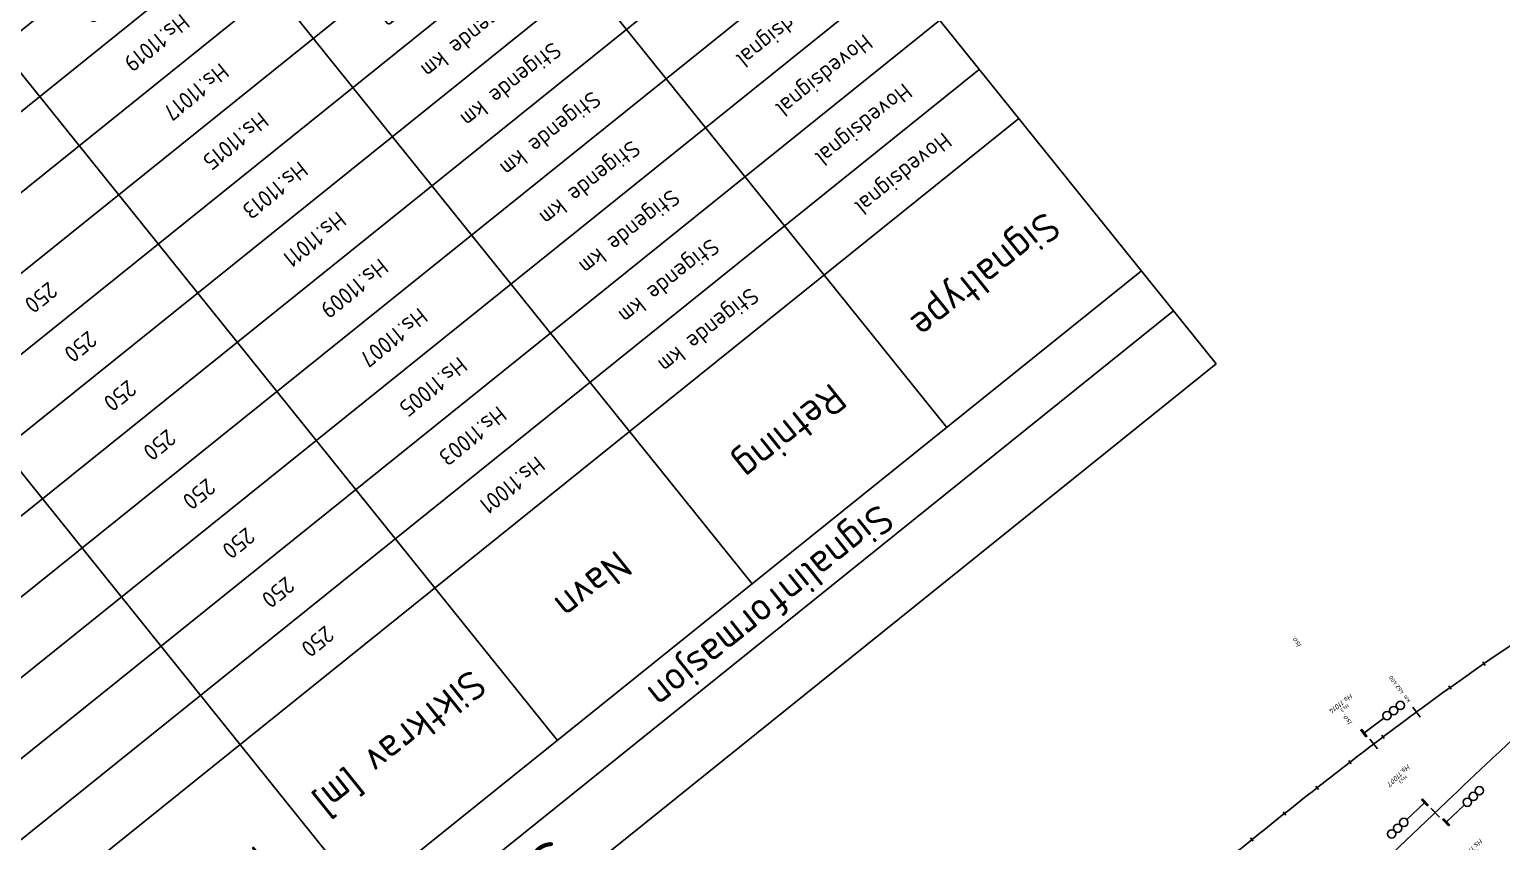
# Model space of a CAD drawing. Header units: metres. Extents: x 304105 to 305280, y 6702571 to 6703615.
# Drawn here: x 304696.5 to 305050.1, y 6703185.8 to 6703381 of the extents above; entities that cross this region are included whole.
import ezdxf
from ezdxf.enums import TextEntityAlignment as Align

# ---------------------------------------------------------------- set-up
doc = ezdxf.new("R2010")
doc.units = ezdxf.units.M
for name, color, linetype in [('JBTFE__INNSETTINGSPUNKT', 62, 'Continuous'), ('JBTFE_TABELLER', 7, 'Continuous'), ('JBTOB_KO_SPO', 2, 'Continuous'), ('JBTSI__INFO', 4, 'Continuous'), ('JBTSI__NAVN', 2, 'Continuous'), ('JBTSI_SA_SIG', 2, 'Continuous'), ('JBTSI_SA_SKJ', 2, 'Continuous')]:
    doc.layers.add(name, color=color, linetype=linetype)
doc.layers.add('JBTFE_ANNOTATIONS_MILEAGE', color=2, linetype='Continuous', true_color=0xffff00)
doc.styles.add('ISO', font='iso3098.shx')
doc.styles.add('RC-STANDARD', font='iso3098.shx')

# ---------------------------------------------------------------- blocks, each defined once
blk = doc.blocks.new('*Z55', base_point=(304770.23, 6702976.87))
at = {"color": 0}
for p, q in [((305045.67, 6703228.97), (305046.24, 6703228.15)), ((305037.49, 6703223.21), (305038.07, 6703222.4)), ((305028.79, 6703218.14), (305030.57, 6703215.73)), ((305021.37, 6703211.35), (305021.97, 6703210.55)), ((305013.42, 6703205.28), (305014.03, 6703204.49)), ((305005.52, 6703199.13), (305006.14, 6703198.34)), ((304997.68, 6703192.93), (304998.3, 6703192.14)), ((304989.86, 6703186.69), (304990.49, 6703185.91))]:
    blk.add_line(p, q, dxfattribs=at)
at = {"color": 0, "insert": (305027.9, 6703219.35), "char_height": 1, "attachment_point": 4, "rotation": 126.3589, "style": 'RC-STANDARD'}
blk.add_mtext('km 462.400', dxfattribs=at)
blk = doc.blocks.new('NO-BN-2D-JBTSI-TOGDETEKSJON-EN-STREK-ISOLERT-SKJOET')
at = {"color": 0, "linetype": 'ByBlock', "lineweight": -2, "transparency": 16777216}
blk.add_line((0, -2.25), (0, 0.75), dxfattribs=at)
blk = doc.blocks.new('NO-BN-2D-INSERTION-POINT')
at = {"layer": 'JBTFE__INNSETTINGSPUNKT', "linetype": 'ByBlock', "lineweight": -2, "transparency": 16777216}
for p, q in [((-0.05, 0), (0.05, 0)), ((0, -0.05), (0, 0.05))]:
    blk.add_line(p, q, dxfattribs=at)
blk.add_circle((0, 0), 0.05, dxfattribs=at)
blk = doc.blocks.new('*Z75')
at = {"color": 0, "linetype": 'ByBlock', "lineweight": -2, "transparency": 16777216}
blk.add_blockref('NO-BN-2D-INSERTION-POINT', (0, 0), dxfattribs=at)
at = {"color": 0, "linetype": 'ByBlock', "lineweight": -2, "transparency": 16777216, "rotation": 180}
blk.add_blockref('NO-BN-2D-JBTSI-TOGDETEKSJON-EN-STREK-ISOLERT-SKJOET', (0, 0), dxfattribs=at)
at = {"layer": 'JBTSI__INFO', "color": 0, "linetype": 'ByBlock', "lineweight": -2, "transparency": 16777216, "style": 'ISO'}
blk.add_attdef('OBJEKTINFO', text='', height=0.9, rotation=270, dxfattribs=at).set_placement((1.4, -30), align=Align.MIDDLE_CENTER)
at = {"layer": 'JBTSI__NAVN', "color": 0, "linetype": 'ByBlock', "lineweight": -2, "transparency": 16777216, "style": 'ISO', "oblique": 15}
blk.add_attdef('OBJEKTNAVN', text='', height=1.25, rotation=270, dxfattribs=at).set_placement((0, -30), align=Align.MIDDLE_CENTER)
blk = doc.blocks.new('*Z76')
at = {"color": 0, "linetype": 'ByBlock', "lineweight": -2, "transparency": 16777216}
blk.add_blockref('NO-BN-2D-INSERTION-POINT', (0, 0), dxfattribs=at)
at = {"color": 0, "linetype": 'ByBlock', "lineweight": -2, "transparency": 16777216, "rotation": 179.9999999855231}
blk.add_blockref('NO-BN-2D-JBTSI-TOGDETEKSJON-EN-STREK-ISOLERT-SKJOET', (0, 0), dxfattribs=at)
at = {"layer": 'JBTSI__INFO', "color": 0, "linetype": 'ByBlock', "lineweight": -2, "transparency": 16777216, "style": 'ISO'}
blk.add_attdef('OBJEKTINFO', text='', height=0.9, rotation=270, dxfattribs=at).set_placement((1.4, -30), align=Align.MIDDLE_CENTER)
at = {"layer": 'JBTSI__NAVN', "color": 0, "linetype": 'ByBlock', "lineweight": -2, "transparency": 16777216, "style": 'ISO', "oblique": 15}
blk.add_attdef('OBJEKTNAVN', text='', height=1.25, rotation=270, dxfattribs=at).set_placement((0, -30), align=Align.MIDDLE_CENTER)
blk = doc.blocks.new('NO-BN-2D-JBTSI-SIGNAL-20-HS3')
at = {"color": 0, "linetype": 'ByBlock', "lineweight": -2, "transparency": 16777216}
blk.add_line((0, 6), (0, 0), dxfattribs=at)
at = {"color": 0, "linetype": 'Continuous', "lineweight": -2, "transparency": 16777216}
for p, q in [((-0.71, -0.15), (-1, 0.14)), ((-0.76, -0.15), (-1, 0.09)), ((-0.8, -0.15), (-1, 0.05)), ((-0.85, -0.15), (-1, 0)), ((-0.67, -0.15), (-0.97, 0.15)), ((-0.62, -0.15), (-0.92, 0.15)), ((-0.58, -0.15), (-0.88, 0.15)), ((-0.53, -0.15), (-0.83, 0.15)), ((-0.49, -0.15), (-0.79, 0.15)), ((-0.44, -0.15), (-0.74, 0.15)), ((-0.4, -0.15), (-0.7, 0.15)), ((-0.35, -0.15), (-0.65, 0.15)), ((-0.31, -0.15), (-0.61, 0.15)), ((-0.26, -0.15), (-0.56, 0.15)), ((-0.22, -0.15), (-0.52, 0.15)), ((-0.17, -0.15), (-0.47, 0.15)), ((-0.13, -0.15), (-0.43, 0.15)), ((-0.08, -0.15), (-0.38, 0.15)), ((-0.04, -0.15), (-0.34, 0.15)), ((0.01, -0.15), (-0.29, 0.15)), ((0.05, -0.15), (-0.25, 0.15)), ((0.1, -0.15), (-0.2, 0.15)), ((0.14, -0.15), (-0.16, 0.15)), ((0.18, -0.15), (-0.12, 0.15)), ((0.23, -0.15), (-0.07, 0.15)), ((0.27, -0.15), (-0.03, 0.15)), ((0.32, -0.15), (0.02, 0.15)), ((0.36, -0.15), (0.06, 0.15)), ((0.41, -0.15), (0.11, 0.15)), ((0.45, -0.15), (0.15, 0.15)), ((0.5, -0.15), (0.2, 0.15)), ((0.54, -0.15), (0.24, 0.15)), ((0.59, -0.15), (0.29, 0.15)), ((0.63, -0.15), (0.33, 0.15)), ((0.68, -0.15), (0.38, 0.15)), ((0.72, -0.15), (0.42, 0.15)), ((0.77, -0.15), (0.47, 0.15)), ((0.81, -0.15), (0.51, 0.15)), ((0.86, -0.15), (0.56, 0.15)), ((0.9, -0.15), (0.6, 0.15)), ((0.95, -0.15), (0.65, 0.15)), ((0.99, -0.15), (0.69, 0.15)), ((1, -0.11), (0.74, 0.15)), ((1, -0.07), (0.78, 0.15)), ((1, -0.02), (0.83, 0.15)), ((1, 0.02), (0.87, 0.15)), ((1, 0.07), (0.92, 0.15)), ((1, 0.11), (0.96, 0.15)), ((-0.89, -0.15), (-1, -0.04)), ((-0.94, -0.15), (-1, -0.09)), ((-0.98, -0.15), (-1, -0.13))]:
    blk.add_line(p, q, dxfattribs=at)
at = {"color": 0, "linetype": 'ByBlock', "lineweight": -2, "transparency": 16777216}
blk.add_lwpolyline([(1, -0.15), (1, 0.15), (-1, 0.15), (-1, -0.15)], close=True, dxfattribs=at)
for centre in [(0, 11), (0, 9), (0, 7)]:
    blk.add_circle(centre, 1, dxfattribs=at)
blk = doc.blocks.new('*Z77')
at = {"color": 0, "linetype": 'ByBlock', "lineweight": -2, "transparency": 16777216, "rotation": 90}
blk.add_blockref('NO-BN-2D-JBTSI-SIGNAL-20-HS3', (0, 0), dxfattribs=at)
at = {"color": 0, "linetype": 'ByBlock', "lineweight": -2, "transparency": 16777216}
blk.add_blockref('NO-BN-2D-INSERTION-POINT', (0, 0), dxfattribs=at)
at = {"layer": 'JBTSI__INFO', "color": 0, "linetype": 'ByBlock', "lineweight": -2, "transparency": 16777216, "style": 'ISO'}
blk.add_attdef('OBJEKTINFO', text='', height=0.9, dxfattribs=at).set_placement((0, 10.4), align=Align.MIDDLE_CENTER)
at = {"layer": 'JBTSI__NAVN', "color": 0, "linetype": 'ByBlock', "lineweight": -2, "transparency": 16777216, "style": 'ISO', "oblique": 15}
blk.add_attdef('OBJEKTNAVN', text='', height=1.25, dxfattribs=at).set_placement((0, 9), align=Align.MIDDLE_CENTER)
blk = doc.blocks.new('*Z78')
at = {"color": 0, "linetype": 'ByBlock', "lineweight": -2, "transparency": 16777216, "rotation": 270}
blk.add_blockref('NO-BN-2D-JBTSI-SIGNAL-20-HS3', (0, 0), dxfattribs=at)
at = {"color": 0, "linetype": 'ByBlock', "lineweight": -2, "transparency": 16777216}
blk.add_blockref('NO-BN-2D-INSERTION-POINT', (0, 0), dxfattribs=at)
at = {"layer": 'JBTSI__INFO', "color": 0, "linetype": 'ByBlock', "lineweight": -2, "transparency": 16777216, "style": 'ISO'}
blk.add_attdef('OBJEKTINFO', text='', height=0.9, dxfattribs=at).set_placement((0, -7.6), align=Align.MIDDLE_CENTER)
at = {"layer": 'JBTSI__NAVN', "color": 0, "linetype": 'ByBlock', "lineweight": -2, "transparency": 16777216, "style": 'ISO', "oblique": 15}
blk.add_attdef('OBJEKTNAVN', text='', height=1.25, dxfattribs=at).set_placement((0, -9), align=Align.MIDDLE_CENTER)
blk = doc.blocks.new('*Z79')
at = {"color": 0, "linetype": 'ByBlock', "lineweight": -2, "transparency": 16777216, "rotation": 90.00000000851068}
blk.add_blockref('NO-BN-2D-JBTSI-SIGNAL-20-HS3', (0, 0), dxfattribs=at)
at = {"color": 0, "linetype": 'ByBlock', "lineweight": -2, "transparency": 16777216}
blk.add_blockref('NO-BN-2D-INSERTION-POINT', (0, 0), dxfattribs=at)
at = {"layer": 'JBTSI__INFO', "color": 0, "linetype": 'ByBlock', "lineweight": -2, "transparency": 16777216, "style": 'ISO'}
blk.add_attdef('OBJEKTINFO', text='', height=0.9, dxfattribs=at).set_placement((0, -7.6), align=Align.MIDDLE_CENTER)
at = {"layer": 'JBTSI__NAVN', "color": 0, "linetype": 'ByBlock', "lineweight": -2, "transparency": 16777216, "style": 'ISO', "oblique": 15}
blk.add_attdef('OBJEKTNAVN', text='', height=1.25, dxfattribs=at).set_placement((0, -9), align=Align.MIDDLE_CENTER)
blk = doc.blocks.new('NO-BN-2D-JBTSI-SIGNAL-20-HS3-DS')
at = {"color": 0, "linetype": 'ByBlock', "lineweight": -2, "transparency": 16777216}
for p, q in [((-1.33, 2), (-1.33, 4.67)), ((-1.33, 2), (0.55, 3.89)), ((0, 6), (0, 4.31)), ((1.33, 2), (-1.33, 2)), ((0, 2), (0, 0))]:
    blk.add_line(p, q, dxfattribs=at)
at = {"color": 0, "linetype": 'Continuous', "lineweight": -2, "transparency": 16777216}
for p, q in [((-0.71, -0.15), (-1, 0.14)), ((-0.76, -0.15), (-1, 0.09)), ((-0.8, -0.15), (-1, 0.05)), ((-0.85, -0.15), (-1, 0)), ((-0.67, -0.15), (-0.97, 0.15)), ((-0.62, -0.15), (-0.92, 0.15)), ((-0.58, -0.15), (-0.88, 0.15)), ((-0.53, -0.15), (-0.83, 0.15)), ((-0.49, -0.15), (-0.79, 0.15)), ((-0.44, -0.15), (-0.74, 0.15)), ((-0.4, -0.15), (-0.7, 0.15)), ((-0.35, -0.15), (-0.65, 0.15)), ((-0.31, -0.15), (-0.61, 0.15)), ((-0.26, -0.15), (-0.56, 0.15)), ((-0.22, -0.15), (-0.52, 0.15)), ((-0.17, -0.15), (-0.47, 0.15)), ((-0.13, -0.15), (-0.43, 0.15)), ((-0.08, -0.15), (-0.38, 0.15)), ((-0.04, -0.15), (-0.34, 0.15)), ((0.01, -0.15), (-0.29, 0.15)), ((0.05, -0.15), (-0.25, 0.15)), ((0.1, -0.15), (-0.2, 0.15)), ((0.14, -0.15), (-0.16, 0.15)), ((0.18, -0.15), (-0.12, 0.15)), ((0.23, -0.15), (-0.07, 0.15)), ((0.27, -0.15), (-0.03, 0.15)), ((0.32, -0.15), (0.02, 0.15)), ((0.36, -0.15), (0.06, 0.15)), ((0.41, -0.15), (0.11, 0.15)), ((0.45, -0.15), (0.15, 0.15)), ((0.5, -0.15), (0.2, 0.15)), ((0.54, -0.15), (0.24, 0.15)), ((0.59, -0.15), (0.29, 0.15)), ((0.63, -0.15), (0.33, 0.15)), ((0.68, -0.15), (0.38, 0.15)), ((0.72, -0.15), (0.42, 0.15)), ((0.77, -0.15), (0.47, 0.15)), ((0.81, -0.15), (0.51, 0.15)), ((0.86, -0.15), (0.56, 0.15)), ((0.9, -0.15), (0.6, 0.15)), ((0.95, -0.15), (0.65, 0.15)), ((0.99, -0.15), (0.69, 0.15)), ((1, -0.11), (0.74, 0.15)), ((1, -0.07), (0.78, 0.15)), ((1, -0.02), (0.83, 0.15)), ((1, 0.02), (0.87, 0.15)), ((1, 0.07), (0.92, 0.15)), ((1, 0.11), (0.96, 0.15)), ((-0.89, -0.15), (-1, -0.04)), ((-0.94, -0.15), (-1, -0.09)), ((-0.98, -0.15), (-1, -0.13))]:
    blk.add_line(p, q, dxfattribs=at)
at = {"color": 0, "linetype": 'ByBlock', "lineweight": -2, "transparency": 16777216}
blk.add_lwpolyline([(1, -0.15), (1, 0.15), (-1, 0.15), (-1, -0.15)], close=True, dxfattribs=at)
for centre in [(0, 11), (0, 9), (0, 7)]:
    blk.add_circle(centre, 1, dxfattribs=at)
blk.add_arc((-1.33, 2), 2.67, 0, 90, dxfattribs=at)
blk = doc.blocks.new('NO-BN-2D-JBTSI-SIGNAL-43-DS')
at = {"color": 0, "linetype": 'ByBlock', "lineweight": -2, "transparency": 16777216}
for p, q in [((-1.33, 2), (-1.33, 4.67)), ((-1.33, 2), (0.55, 3.89)), ((1.33, 2), (-1.33, 2)), ((0, 0), (0, 2))]:
    blk.add_line(p, q, dxfattribs=at)
at = {"color": 0, "linetype": 'Continuous', "lineweight": -2, "transparency": 16777216}
for p, q in [((-0.71, -0.15), (-1, 0.14)), ((-0.76, -0.15), (-1, 0.09)), ((-0.8, -0.15), (-1, 0.05)), ((-0.85, -0.15), (-1, 0)), ((-0.67, -0.15), (-0.97, 0.15)), ((-0.62, -0.15), (-0.92, 0.15)), ((-0.58, -0.15), (-0.88, 0.15)), ((-0.53, -0.15), (-0.83, 0.15)), ((-0.49, -0.15), (-0.79, 0.15)), ((-0.44, -0.15), (-0.74, 0.15)), ((-0.4, -0.15), (-0.7, 0.15)), ((-0.35, -0.15), (-0.65, 0.15)), ((-0.31, -0.15), (-0.61, 0.15)), ((-0.26, -0.15), (-0.56, 0.15)), ((-0.22, -0.15), (-0.52, 0.15)), ((-0.17, -0.15), (-0.47, 0.15)), ((-0.13, -0.15), (-0.43, 0.15)), ((-0.08, -0.15), (-0.38, 0.15)), ((-0.04, -0.15), (-0.34, 0.15)), ((0.01, -0.15), (-0.29, 0.15)), ((0.05, -0.15), (-0.25, 0.15)), ((0.1, -0.15), (-0.2, 0.15)), ((0.14, -0.15), (-0.16, 0.15)), ((0.18, -0.15), (-0.12, 0.15)), ((0.23, -0.15), (-0.07, 0.15)), ((0.27, -0.15), (-0.03, 0.15)), ((0.32, -0.15), (0.02, 0.15)), ((0.36, -0.15), (0.06, 0.15)), ((0.41, -0.15), (0.11, 0.15)), ((0.45, -0.15), (0.15, 0.15)), ((0.5, -0.15), (0.2, 0.15)), ((0.54, -0.15), (0.24, 0.15)), ((0.59, -0.15), (0.29, 0.15)), ((0.63, -0.15), (0.33, 0.15)), ((0.68, -0.15), (0.38, 0.15)), ((0.72, -0.15), (0.42, 0.15)), ((0.77, -0.15), (0.47, 0.15)), ((0.81, -0.15), (0.51, 0.15)), ((0.86, -0.15), (0.56, 0.15)), ((0.9, -0.15), (0.6, 0.15)), ((0.95, -0.15), (0.65, 0.15)), ((0.99, -0.15), (0.69, 0.15)), ((1, -0.11), (0.74, 0.15)), ((1, -0.07), (0.78, 0.15)), ((1, -0.02), (0.83, 0.15)), ((1, 0.02), (0.87, 0.15)), ((1, 0.07), (0.92, 0.15)), ((1, 0.11), (0.96, 0.15)), ((-0.89, -0.15), (-1, -0.04)), ((-0.94, -0.15), (-1, -0.09)), ((-0.98, -0.15), (-1, -0.13))]:
    blk.add_line(p, q, dxfattribs=at)
at = {"color": 0, "linetype": 'ByBlock', "lineweight": -2, "transparency": 16777216}
blk.add_lwpolyline([(1, -0.15), (1, 0.15), (-1, 0.15), (-1, -0.15)], close=True, dxfattribs=at)
blk.add_arc((-1.33, 2), 2.67, 0, 90, dxfattribs=at)
blk = doc.blocks.new('*T96')
at = {"layer": 'JBTFE_TABELLER', "color": 0, "linetype": 'ByBlock', "lineweight": -2, "transparency": 16777216}
for p, q in [((-252.96, 314.62), (-876.43, -186.65)), ((0, 0), (-252.96, 314.62)), ((-247.73, 308.13), (-871.21, -193.15)), ((-239.17, 297.48), (-862.65, -203.8)), ((-233.95, 290.98), (-857.43, -210.29)), ((-228.73, 284.49), (-852.2, -216.79)), ((-223.51, 277.99), (-846.98, -223.28)), ((-64.72, -15.25), (-299.72, 277.03)), ((-218.28, 271.5), (-841.76, -229.78)), ((-208.79, 259.69), (-832.27, -241.58)), ((-199.3, 247.88), (-822.78, -253.39)), ((-111.48, -52.85), (-346.48, 239.43)), ((-189.81, 236.08), (-813.28, -265.2)), ((-180.31, 224.27), (-803.79, -277)), ((-170.82, 212.46), (-794.3, -288.81)), ((-158.24, -90.45), (-393.24, 201.84)), ((-161.33, 200.66), (-784.8, -300.62)), ((-151.83, 188.85), (-775.31, -312.43)), ((-142.34, 177.04), (-765.82, -324.23)), ((-132.85, 165.23), (-756.33, -336.04)), ((-197.28, -137.65), (-440, 164.24)), ((-123.36, 153.43), (-746.83, -347.85)), ((-113.86, 141.62), (-737.34, -359.65)), ((-104.37, 129.81), (-727.85, -371.46)), ((-94.88, 118.01), (-718.35, -383.27)), ((-267.35, -178.17), (-502.35, 114.11)), ((-85.38, 106.2), (-708.86, -395.07)), ((-75.89, 94.39), (-699.37, -406.88)), ((-66.4, 82.58), (-689.88, -418.69)), ((-314.11, -215.76), (-549.11, 76.52)), ((-56.91, 70.78), (-680.38, -430.5)), ((-47.41, 58.97), (-670.89, -442.3)), ((-353.15, -262.97), (-595.87, 38.92)), ((-17.96, 22.34), (-641.44, -478.93)), ((-10.23, 12.73), (-633.71, -488.54)), ((-407.64, -290.95), (-642.63, 1.33)), ((0, 0), (-623.48, -501.27)), ((-454.4, -328.55), (-689.39, -36.27)), ((-501.16, -366.15), (-736.15, -73.86)), ((-540.19, -413.35), (-782.91, -111.46)), ((-594.68, -441.34), (-829.67, -149.06)), ((-623.48, -501.27), (-876.43, -186.65))]:
    blk.add_line(p, q, dxfattribs=at)
at = {"layer": 'JBTFE_TABELLER', "color": 0, "transparency": 16777216, "rotation": 218.7991578930768}
for name, p in [('NO-BN-2D-JBTSI-SIGNAL-43-DS', (-851.86, -169.34)), ('NO-BN-2D-JBTSI-SIGNAL-43-DS', (-844.97, -177.91)), ('NO-BN-2D-JBTSI-SIGNAL-43-DS', (-838.07, -186.49)), ('NO-BN-2D-JBTSI-SIGNAL-43-DS', (-832.85, -192.98)), ('NO-BN-2D-JBTSI-SIGNAL-43-DS', (-827.63, -199.47)), ('NO-BN-2D-JBTSI-SIGNAL-43-DS', (-822.41, -205.97)), ('NO-BN-2D-JBTSI-SIGNAL-20-HS3', (-817.35, -212.26)), ('NO-BN-2D-JBTSI-SIGNAL-20-HS3', (-807.85, -224.07)), ('NO-BN-2D-JBTSI-SIGNAL-20-HS3-DS', (-798.36, -235.88)), ('NO-BN-2D-JBTSI-SIGNAL-20-HS3-DS', (-788.87, -247.68)), ('NO-BN-2D-JBTSI-SIGNAL-20-HS3-DS', (-779.38, -259.49)), ('NO-BN-2D-JBTSI-SIGNAL-20-HS3-DS', (-769.88, -271.3)), ('NO-BN-2D-JBTSI-SIGNAL-20-HS3-DS', (-760.39, -283.11)), ('NO-BN-2D-JBTSI-SIGNAL-20-HS3-DS', (-750.9, -294.91)), ('NO-BN-2D-JBTSI-SIGNAL-20-HS3-DS', (-741.4, -306.72)), ('NO-BN-2D-JBTSI-SIGNAL-20-HS3-DS', (-731.91, -318.53)), ('NO-BN-2D-JBTSI-SIGNAL-20-HS3', (-722.42, -330.33)), ('NO-BN-2D-JBTSI-SIGNAL-20-HS3-DS', (-712.93, -342.14)), ('NO-BN-2D-JBTSI-SIGNAL-20-HS3-DS', (-703.43, -353.95)), ('NO-BN-2D-JBTSI-SIGNAL-20-HS3-DS', (-693.94, -365.76)), ('NO-BN-2D-JBTSI-SIGNAL-20-HS3', (-684.45, -377.56)), ('NO-BN-2D-JBTSI-SIGNAL-20-HS3-DS', (-674.95, -389.37)), ('NO-BN-2D-JBTSI-SIGNAL-20-HS3-DS', (-665.46, -401.18)), ('NO-BN-2D-JBTSI-SIGNAL-20-HS3-DS', (-655.97, -412.98))]:
    blk.add_blockref(name, p, dxfattribs=at)
at = {"layer": 'JBTFE_TABELLER', "color": 0, "transparency": 16777216, "attachment_point": 5, "rotation": 218.7992, "style": 'RC-STANDARD'}
for s, insert, char_height, width in [('Dvergsignal', (-273.72, 292.58), 4, 57), ('Dvergsignal', (-266.83, 284), 4, 57), ('Dvergsignal', (-259.94, 275.43), 4, 57), ('Dvergsignal', (-254.72, 268.94), 4, 57), ('Dvergsignal', (-249.5, 262.44), 4, 57), ('Synkende km', (-320.49, 254.98), 4, 57), ('Dvergsignal', (-244.28, 255.95), 4, 57), ('Synkende km', (-313.59, 246.41), 4, 57), ('Hovedsignal', (-236.92, 246.8), 4, 57), ('Synkende km', (-306.7, 237.84), 4, 57), ('Hovedsignal', (-227.42, 234.99), 4, 57), ('Stigende km', (-301.48, 231.34), 4, 57), ('Stigende km', (-296.26, 224.85), 4, 57), ('Hovedsignal', (-217.93, 223.18), 4, 57), ('Stigende km', (-291.04, 218.35), 4, 57), ('Ds.R106', (-367.25, 217.39), 4, 57), ('Synkende km', (-283.68, 209.2), 4, 57), ('Hovedsignal', (-208.44, 211.38), 4, 57), ('Ds.R104', (-360.35, 208.81), 4, 57), ('Hovedsignal', (-198.95, 199.57), 4, 57), ('Ds.R102', (-353.46, 200.24), 4, 57), ('Synkende km', (-274.19, 197.39), 4, 57), ('Ds.R105', (-348.24, 193.75), 4, 57), ('Synkende km', (-264.69, 185.59), 4, 57), ('Hovedsignal', (-189.45, 187.76), 4, 57), ('Ds.R103', (-343.02, 187.25), 4, 57), ('Ds.R101', (-337.8, 180.76), 4, 57), ('Synkende km', (-255.2, 173.78), 4, 57), ('Hovedsignal', (-179.96, 175.95), 4, 57), ('80', (-414.01, 179.79), 4, 57), ('Hs.11016', (-330.44, 171.61), 4, 57), ('80', (-407.11, 171.22), 4, 57), ('Hovedsignal', (-170.47, 164.15), 4, 57), ('Synkende km', (-245.71, 161.97), 4, 57), ('Hs.11014', (-320.95, 159.8), 4, 57), ('80', (-400.22, 162.65), 4, 57), ('Synkende km', (-236.21, 150.17), 4, 57), ('Hovedsignal', (-160.97, 152.34), 4, 57), ('80', (-395, 156.15), 4, 57), ('80', (-389.78, 149.66), 4, 57), ('Hs.11012', (-311.45, 147.99), 4, 57), ('Synkende km', (-226.72, 138.36), 4, 57), ('Hovedsignal', (-151.48, 140.53), 4, 57), ('80', (-384.56, 143.16), 4, 57), ('Hs.11010', (-301.96, 136.18), 4, 57), ('Hovedsignal', (-141.99, 128.73), 4, 57), ('250', (-377.2, 134.01), 4, 57), ('Synkende km', (-217.23, 126.55), 4, 57), ('Hs.11008', (-292.47, 124.38), 4, 57), ('250', (-367.71, 122.2), 4, 57), ('Stigende km', (-207.74, 114.74), 4, 57), ('Hovedsignal', (-132.5, 116.92), 4, 57), ('Hs.11006', (-282.98, 112.57), 4, 57), ('250', (-358.21, 110.4), 4, 57), ('Hovedsignal', (-123, 105.11), 4, 57), ('Stigende km', (-198.24, 102.94), 4, 57), ('Hs.11004', (-273.48, 100.76), 4, 57), ('Hovedsignal', (-113.51, 93.3), 4, 57), ('OUTBOUND', (-523.12, 92.07), 4, 57), ('250', (-348.72, 98.59), 4, 57), ('Stigende km', (-188.75, 91.13), 4, 57), ('Hs.11002', (-263.99, 88.96), 4, 57), ('OUTBOUND', (-516.22, 83.5), 4, 57), ('80', (-339.23, 86.78), 4, 57), ('Stigende km', (-179.26, 79.32), 4, 57), ('Hovedsignal', (-104.02, 81.5), 4, 57), ('OUTBOUND', (-509.33, 74.92), 4, 57), ('Hs.11019', (-254.5, 77.15), 4, 57), ('250', (-329.74, 74.98), 4, 57), ('Hovedsignal', (-94.52, 69.69), 4, 57), ('OUTBOUND', (-504.11, 68.43), 4, 57), ('Stigende km', (-169.76, 67.52), 4, 57), ('[CROSSING-IN-TO-OUT]', (-569.88, 54.47), 4, 57), ('OUTBOUND', (-498.89, 61.93), 4, 57), ('Hs.11017', (-245, 65.34), 4, 57), ('Hovedsignal', (-85.03, 57.88), 4, 57), ('OUTBOUND', (-493.67, 55.44), 4, 57), ('250', (-320.24, 63.17), 4, 57), ('Stigende km', (-160.27, 55.71), 4, 57), ('Hs.11015', (-235.51, 53.54), 4, 57), ('[OUTBOUND]', (-562.98, 45.9), 4, 57), ('OUTBOUND', (-486.31, 46.29), 4, 57), ('250', (-310.75, 51.36), 4, 57), ('Stigende km', (-150.78, 43.9), 4, 57), ('Hovedsignal', (-75.54, 46.08), 4, 57), ('[INBOUND]', (-556.09, 37.33), 4, 57), ('Hs.11013', (-226.02, 41.73), 4, 57), ('OUTBOUND', (-476.82, 34.48), 4, 57), ('250', (-301.26, 39.55), 4, 57), ('[OUTBOUND]', (-550.87, 30.83), 4, 57), ('Stigende km', (-141.29, 32.1), 4, 57), ('[CROSSING-IN-TO-OUT]', (-540.43, 17.84), 4, 57), ('[TURNAROUND]', (-545.65, 24.34), 4, 57), ('Hs.11011', (-216.53, 29.92), 4, 57), ('Signaltype', (-56.07, 21.86), 7, 57), ('OUTBOUND', (-467.32, 22.67), 4, 57), ('250', (-291.76, 27.75), 4, 57), ('Stigende km', (-131.79, 20.29), 4, 57), ('[CROSSING-IN-TO-OUT]', (-533.07, 8.69), 4, 57), ('Hs.11009', (-207.03, 18.11), 4, 57), ('Høyre', (-616.64, 16.88), 4, 57), ('OUTBOUND', (-457.83, 10.87), 4, 57), ('250', (-282.27, 15.94), 4, 57), ('Stigende km', (-122.3, 8.48), 4, 57), ('Venstre', (-609.75, 8.3), 4, 57), ('Hs.11007', (-197.54, 6.31), 4, 57), ('[OUTBOUND]', (-523.58, -3.11), 4, 57), ('OUTBOUND', (-448.34, -0.94), 4, 57), ('250', (-272.78, 4.13), 4, 57), ('Høyre', (-602.85, -0.27), 4, 57), ('Hs.11005', (-188.05, -5.5), 4, 57), ('Høyre', (-597.63, -6.76), 4, 57), ('Venstre', (-592.41, -13.26), 4, 57), ('[INBOUND]', (-514.08, -14.92), 4, 57), ('OUTBOUND', (-438.84, -12.75), 4, 57), ('250', (-263.29, -7.67), 4, 57), ('Retning', (-102.83, -15.74), 7, 57), ('Hs.11003', (-178.55, -17.31), 4, 57), ('Høyre', (-587.19, -19.75), 4, 57), ('[TURNAROUND]', (-504.59, -26.73), 4, 57), ('OUTBOUND', (-429.35, -24.55), 4, 57), ('250', (-253.79, -19.48), 4, 57), ('-', (-663.4, -20.72), 4, 57), ('Høyre', (-579.83, -28.9), 4, 57), ('Hs.11001', (-169.06, -29.11), 4, 57), ('6205', (-656.51, -29.29), 4, 57), ('[TURNAROUND]', (-495.1, -38.54), 4, 57), ('OUTBOUND', (-419.86, -36.36), 4, 57), ('250', (-244.3, -31.29), 4, 57), ('Venstre', (-570.34, -40.71), 4, 57), ('Signalinformasjon', (-107.62, -57.66), 7, 237), ('-', (-649.61, -37.86), 4, 57), ('[INBOUND]', (-485.61, -50.34), 4, 57), ('OUTBOUND', (-410.37, -48.17), 4, 57), ('250', (-234.81, -43.1), 4, 57), ('-', (-644.39, -44.36), 4, 57), ('Navn', (-149.59, -53.33), 7, 57), ('Høyre', (-560.84, -52.52), 4, 57), ('Rettspor', (-710.16, -58.31), 4, 57), ('-', (-639.17, -50.85), 4, 57), ('OUTBOUND', (-400.87, -59.98), 4, 57), ('250', (-225.31, -54.9), 4, 57), ('Feil i kurverotasjon [CCW]', (-703.27, -66.89), 4, 57), ('-', (-633.95, -57.35), 4, 57), ('[INBOUND]', (-476.11, -62.15), 4, 57), ('Venstre', (-551.35, -64.32), 4, 57), ('[OUTBOUND]', (-466.62, -73.96), 4, 57), ('OUTBOUND', (-391.38, -71.78), 4, 57), ('250', (-215.82, -66.71), 4, 57), ('-', (-626.59, -66.5), 4, 57), ('Rettspor', (-696.37, -75.46), 4, 57), ('Venstre', (-541.86, -76.13), 4, 57), ('[TURNAROUND]', (-457.13, -85.76), 4, 57), ('Siktkrav [m]', (-196.35, -90.93), 7, 57), ('Rettspor', (-691.15, -81.95), 4, 57), ('927', (-617.1, -78.31), 4, 57), ('OUTBOUND', (-381.89, -83.59), 4, 57), ('Rettspor', (-685.93, -88.45), 4, 57), ('Høyre', (-532.37, -87.94), 4, 57), ('Rettspor', (-680.71, -94.94), 4, 57), ('[OUTBOUND]', (-447.63, -97.57), 4, 57), ('OUTBOUND', (-372.39, -95.4), 4, 57), ('Rettspor', (-756.92, -95.91), 4, 57), ('-', (-607.61, -90.11), 4, 57), ('Innerkurve', (-750.03, -104.48), 4, 57), ('Høyre', (-522.87, -99.75), 4, 57), ('Rettspor', (-673.35, -104.09), 4, 57), ('OUTBOUND', (-362.9, -107.2), 4, 57), ('-', (-598.11, -101.92), 4, 57), ('[INBOUND]', (-438.14, -109.38), 4, 57), ('Rettspor', (-743.14, -113.06), 4, 57), ('Feil i kurverotasjon [CCW]', (-663.86, -115.9), 4, 57), ('2000', (-588.62, -113.73), 4, 57), ('Høyre', (-513.38, -111.55), 4, 57), ('[TURNAROUND]', (-428.65, -121.19), 4, 57), ('Rettspor', (-737.91, -119.55), 4, 57), ('OUTBOUND', (-353.41, -119.01), 4, 57), ('Signaltabell Enkel - 100 2019-09-14 Interlocking Control Tables_2018', (-316.86, -244.27), 10, 797), ('Km i ref.spor', (-250.9, -134.79), 7, 77), ('Rettspor', (-732.69, -126.04), 4, 57), ('Venstre', (-503.89, -123.36), 4, 57), ('Rettspor', (-654.37, -127.71), 4, 57), ('[TURNAROUND]', (-419.16, -132.99), 4, 57), ('OUTBOUND', (-343.92, -130.82), 4, 57), ('Rettspor', (-727.47, -132.54), 4, 57), ('-', (-579.13, -125.53), 4, 57), ('Ds', (-803.68, -133.51), 4, 57), ('Høyre', (-494.39, -135.17), 4, 57), ('Feil i kurverotasjon [CW]', (-635.38, -151.32), 4, 57), ('Rettspor', (-644.87, -139.52), 4, 57), ('OUTBOUND', (-334.42, -142.63), 4, 57), ('Rettspor', (-720.11, -141.69), 4, 57), ('-', (-569.63, -137.34), 4, 57), ('[INBOUND]', (-409.66, -144.8), 4, 57), ('Ds', (-796.79, -142.08), 4, 57), ('Venstre', (-484.9, -146.97), 4, 57), ('[CROSSING-IN-TO-OUT]', (-400.17, -156.61), 4, 57), ('Innerkurve', (-710.62, -153.5), 4, 57), ('Ds', (-789.9, -150.65), 4, 57), ('-', (-560.14, -149.15), 4, 57), ('OUTBOUND', (-324.93, -154.43), 4, 57), ('Ds', (-784.67, -157.15), 4, 57), ('Høyre', (-475.41, -158.78), 4, 57), ('Rettspor', (-701.13, -165.3), 4, 57), ('Rettspor', (-625.89, -163.13), 4, 57), ('[OUTBOUND]', (-390.68, -168.41), 4, 57), ('Ds', (-779.45, -163.64), 4, 57), ('-', (-550.65, -160.96), 4, 57), ('Høyre', (-465.92, -170.59), 4, 57), ('Ds', (-774.23, -170.13), 4, 57), ('Rettspor', (-616.4, -174.94), 4, 57), ('[TURNAROUND]', (-381.18, -180.22), 4, 57), ('Referanse- spor', (-305.46, -178.65), 7, 57), ('Rettspor', (-691.63, -177.11), 4, 57), ('-', (-541.16, -172.76), 4, 57), ('Hs3', (-766.87, -179.29), 4, 57), ('Venstre', (-456.42, -182.4), 4, 57), ('Innerkurve', (-682.14, -188.92), 4, 57), ('Rettspor', (-606.9, -186.74), 4, 57), ('-', (-531.66, -184.57), 4, 57), ('[INBOUND]', (-371.69, -192.03), 4, 57), ('Hs3', (-757.38, -191.09), 4, 57), ('Høyre', (-446.93, -194.2), 4, 57), ('Spor', (-279.08, -195.51), 7, 197), ('Rettspor', (-672.65, -200.73), 4, 57), ('Rettspor', (-597.41, -198.55), 4, 57), ('Hs3-Ds', (-747.89, -202.9), 4, 57), ('-', (-522.17, -196.38), 4, 57), ('Own alignment', (-352.22, -216.25), 7, 57), ('Høyre', (-437.44, -206.01), 4, 57), ('Rettspor', (-587.92, -210.36), 4, 57), ('Hs3-Ds', (-738.4, -214.71), 4, 57), ('Rettspor', (-663.16, -212.53), 4, 57), ('-', (-512.68, -208.18), 4, 57), ('Rettspor', (-578.42, -222.17), 4, 57), ('Høyre', (-427.94, -217.82), 4, 57), ('Rettspor', (-653.66, -224.34), 4, 57), ('-', (-503.18, -219.99), 4, 57), ('Hs3-Ds', (-728.9, -226.51), 4, 57), ('Venstre', (-418.45, -229.62), 4, 57), ('Rettspor', (-644.17, -236.15), 4, 57), ('Rettspor', (-568.93, -233.97), 4, 57), ('Hs3-Ds', (-719.41, -238.32), 4, 57), ('-', (-493.69, -231.8), 4, 57), ('Side av spor i kjøre- retningen', (-398.98, -253.84), 7, 57), ('Rettspor', (-559.44, -245.78), 4, 57), ('Hs3-Ds', (-709.92, -250.13), 4, 57), ('Rettspor', (-634.68, -247.95), 4, 57), ('-', (-484.2, -243.61), 4, 57), ('Rettspor', (-549.94, -257.59), 4, 57), ('Rettspor', (-625.18, -259.76), 4, 57), ('-', (-474.71, -255.41), 4, 57), ('Hs3-Ds', (-700.42, -261.94), 4, 57), ('Rettspor', (-615.69, -271.57), 4, 57), ('Rettspor', (-540.45, -269.39), 4, 57), ('2835', (-465.21, -267.22), 4, 57), ('Hs3-Ds', (-690.93, -273.74), 4, 57), ('Rettspor', (-530.96, -281.2), 4, 57), ('Hs3-Ds', (-681.44, -285.55), 4, 57), ('Rettspor', (-606.2, -283.38), 4, 57), ('Kurveradius [m]', (-445.74, -291.44), 7, 57), ('Rettspor', (-521.47, -293.01), 4, 57), ('Rettspor', (-596.71, -295.18), 4, 57), ('Hs3', (-671.95, -297.36), 4, 57), ('Feil i kurverotasjon [CCW]', (-511.97, -304.82), 4, 57), ('Rettspor', (-587.21, -306.99), 4, 57), ('Hs3-Ds', (-662.45, -309.16), 4, 57), ('Høyre / venstre kurve (Oslo i ryggen)', (-492.5, -329.03), 7, 57), ('Hs3-Ds', (-652.96, -320.97), 4, 57), ('Rettspor', (-577.72, -318.8), 4, 57), ('Plassering', (-450.53, -333.36), 7, 237), ('Rettspor', (-568.23, -330.6), 4, 57), ('Hs3-Ds', (-643.47, -332.78), 4, 57), ('Ytterkurve', (-558.73, -342.41), 4, 57), ('Hs3', (-633.97, -344.59), 4, 57), ('Innerkurve / ytterkurve', (-539.26, -366.63), 7, 57), ('Hs3-Ds', (-624.48, -356.39), 4, 57), ('Hs3-Ds', (-614.99, -368.2), 4, 57), ('Hs3-Ds', (-605.5, -380.01), 4, 57), ('Bestykning', (-586.02, -404.22), 7, 57), ('2D symbol', (-632.78, -441.82), 7, 57), ('Bygging', (-590.82, -446.14), 7, 117)]:
    blk.add_mtext(s, dxfattribs=dict(at, insert=insert, char_height=char_height, width=width))

msp = doc.modelspace()

# ---------------------------------------------------------------- linework, layer by layer
at = {"layer": 'JBTOB_KO_SPO', "flags": 128}
for points in [[(305268.46, 6703344.35), (305186.29, 6703305.88, 0.000173), (305178.24, 6703302.1, 0.000519), (305170.19, 6703298.32, 0.000865), (305162.16, 6703294.52, 0.00121), (305154.14, 6703290.68, 0.001556), (305146.15, 6703286.8, 0.001902), (305138.18, 6703282.86, 0.002248), (305130.24, 6703278.86, 0.002594), (305122.34, 6703274.78, 0.002939), (305114.49, 6703270.61, 0.034623), (305030.98, 6703217.89, 0.002973), (305023.64, 6703212.44, 0.002515), (305016.36, 6703206.91, 0.002058), (305009.13, 6703201.31, 0.001601), (305001.94, 6703195.67, 0.001143), (304994.78, 6703189.98, 0.000686), (304987.64, 6703184.26, 0.000229), (304980.51, 6703178.54), (304267.88, 6702605.58)], [(305239.32, 6703330.71, 0.020788), (305202.45, 6703311.53), (305158.21, 6703286.14, 0.000469), (305151.71, 6703282.41, 0.001406), (305145.22, 6703278.64, 0.002344), (305138.76, 6703274.83, 0.003281), (305132.34, 6703270.95, 0.044849), (305060.58, 6703217.44, 0.003281), (305055.02, 6703212.4, 0.002344), (305049.53, 6703207.3, 0.001406), (305044.07, 6703202.15, 0.000469), (305038.63, 6703196.99), (304894.35, 6703059.77, -0.020788), (304863.08, 6703032.41)]]:
    msp.add_lwpolyline(points, format="xyb", dxfattribs=at)

# ---------------------------------------------------------------- block references
msp.add_blockref('*T96', (304981.57, 6703300.58))
at = {"layer": 'JBTFE_ANNOTATIONS_MILEAGE'}
msp.add_blockref('*Z55', (304770.23, 6702976.87), dxfattribs=at)
at = {"layer": 'JBTSI_SA_SIG'}
ref = msp.add_blockref('*Z79', (305017.06, 6703211.85, 9.43), dxfattribs=dict(at, rotation=217.277149096578))
ref.add_attrib('OBJEKTNAVN', 'Hs.11014', dxfattribs={"layer": 'JBTSI__NAVN', "color": 0, "linetype": 'ByBlock', "lineweight": -2, "transparency": 16777216, "height": 1.25, "rotation": 217.2771, "style": 'ISO', "oblique": 15}).set_placement((305011.61, 6703219.02, 9.43), align=Align.MIDDLE_CENTER)
ref.add_attrib('OBJEKTINFO', 'Hs3', dxfattribs={"layer": 'JBTSI__INFO', "color": 0, "linetype": 'ByBlock', "lineweight": -2, "transparency": 16777216, "height": 0.9, "rotation": 217.2771, "style": 'ISO'}).set_placement((305012.46, 6703217.9, 9.43), align=Align.MIDDLE_CENTER)
ref = msp.add_blockref('*Z78', (305031.71, 6703195.23, 9.82), dxfattribs=dict(at, rotation=223.5627981593002))
ref.add_attrib('OBJEKTNAVN', 'Hs.11007', dxfattribs={"layer": 'JBTSI__NAVN', "color": 0, "linetype": 'ByBlock', "lineweight": -2, "transparency": 16777216, "height": 1.25, "rotation": 223.5628, "style": 'ISO', "oblique": 15}).set_placement((305025.51, 6703201.75, 9.82), align=Align.MIDDLE_CENTER)
ref.add_attrib('OBJEKTINFO', 'Hs3', dxfattribs={"layer": 'JBTSI__INFO', "color": 0, "linetype": 'ByBlock', "lineweight": -2, "transparency": 16777216, "height": 0.9, "rotation": 223.5628, "style": 'ISO'}).set_placement((305026.47, 6703200.74, 9.82), align=Align.MIDDLE_CENTER)
ref = msp.add_blockref('*Z77', (305036.84, 6703190.45, 9.81), dxfattribs=dict(at, rotation=223.5627981593002))
ref.add_attrib('OBJEKTNAVN', 'Hs.11016', dxfattribs={"layer": 'JBTSI__NAVN', "color": 0, "linetype": 'ByBlock', "lineweight": -2, "transparency": 16777216, "height": 1.25, "rotation": 223.5628, "style": 'ISO', "oblique": 15}).set_placement((305043.04, 6703183.93, 9.81), align=Align.MIDDLE_CENTER)
ref.add_attrib('OBJEKTINFO', 'Hs3', dxfattribs={"layer": 'JBTSI__INFO', "color": 0, "linetype": 'ByBlock', "lineweight": -2, "transparency": 16777216, "height": 0.9, "rotation": 223.5628, "style": 'ISO'}).set_placement((305044.01, 6703182.92, 9.81), align=Align.MIDDLE_CENTER)
at = {"layer": 'JBTSI_SA_SKJ'}
ref = msp.add_blockref('*Z76', (305018.98, 6703209.85, 9.52), dxfattribs=dict(at, rotation=217.2578924581343))
ref.add_attrib('OBJEKTNAVN', 'Iso.', dxfattribs={"layer": 'JBTSI__NAVN', "color": 0, "linetype": 'ByBlock', "lineweight": -2, "transparency": 16777216, "height": 1.25, "rotation": 127.2579, "style": 'ISO', "oblique": 15}).set_placement((305000.82, 6703233.73, 9.52), align=Align.MIDDLE_CENTER)
ref = msp.add_blockref('*Z75', (305033.68, 6703193.31, 9.81), dxfattribs=dict(at, rotation=223.5627981593002))
ref.add_attrib('OBJEKTNAVN', 'Iso.', dxfattribs={"layer": 'JBTSI__NAVN', "color": 0, "linetype": 'ByBlock', "lineweight": -2, "transparency": 16777216, "height": 1.25, "rotation": 133.5628, "style": 'ISO', "oblique": 15}).set_placement((305013, 6703215.05, 9.81), align=Align.MIDDLE_CENTER)

doc.saveas('drawing.dxf')
